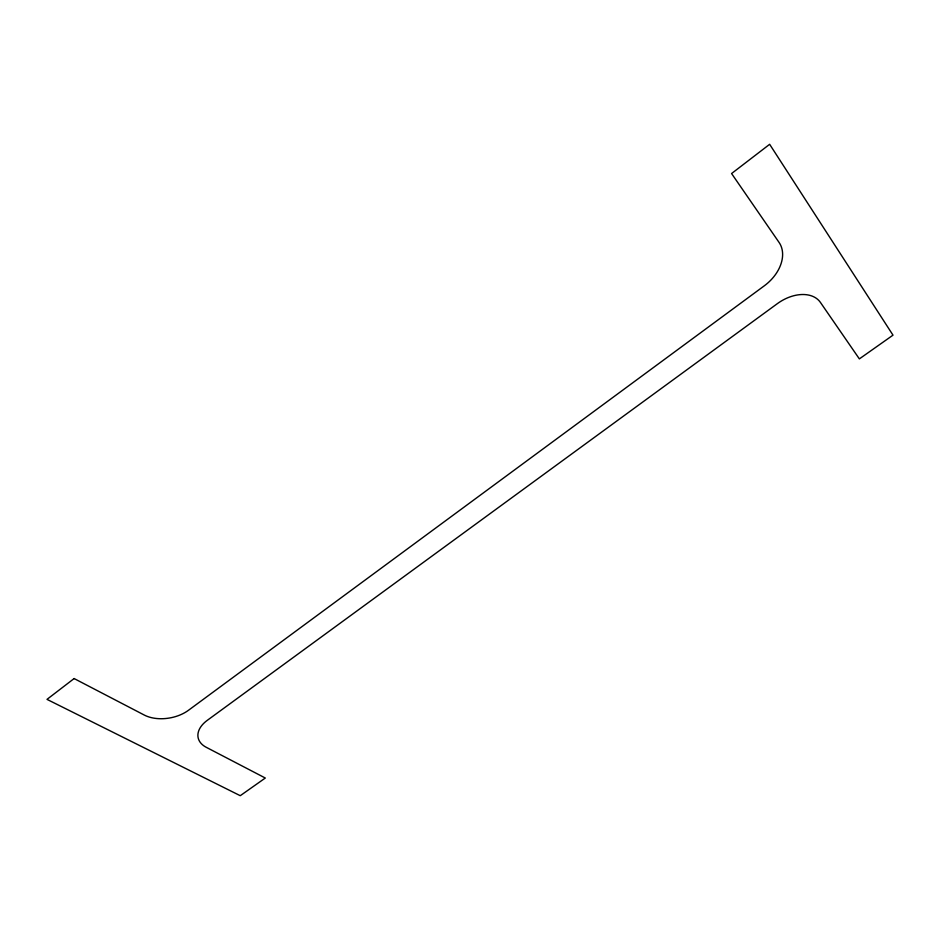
<?xml version="1.0" encoding="UTF-8"?>
<svg xmlns="http://www.w3.org/2000/svg" width="940" height="940" viewBox="0 0 940 940"><rect width="100%" height="100%" fill="white"/><g stroke="black" fill="none" stroke-linecap="round" stroke-linejoin="round"><path stroke-width="1.41" d="M74.119 678.551L47 699.372L240.252 795.698L265.303 778.026L206.248 747.3A30.374 18.6 -12.4 0 1 207.246 720.369L777.345 303.655A35.367 23.958 -35.9 0 1 820.467 302.48L859.36 358.892L893 335.157L769.649 144.302L731.579 173.536L779.096 242.461A37.142 26.402 -37.4 0 1 764.361 285.772L188.505 710.264A31.925 20.104 -10.3 0 1 144.267 715.046L74.119 678.551"/></g></svg>
